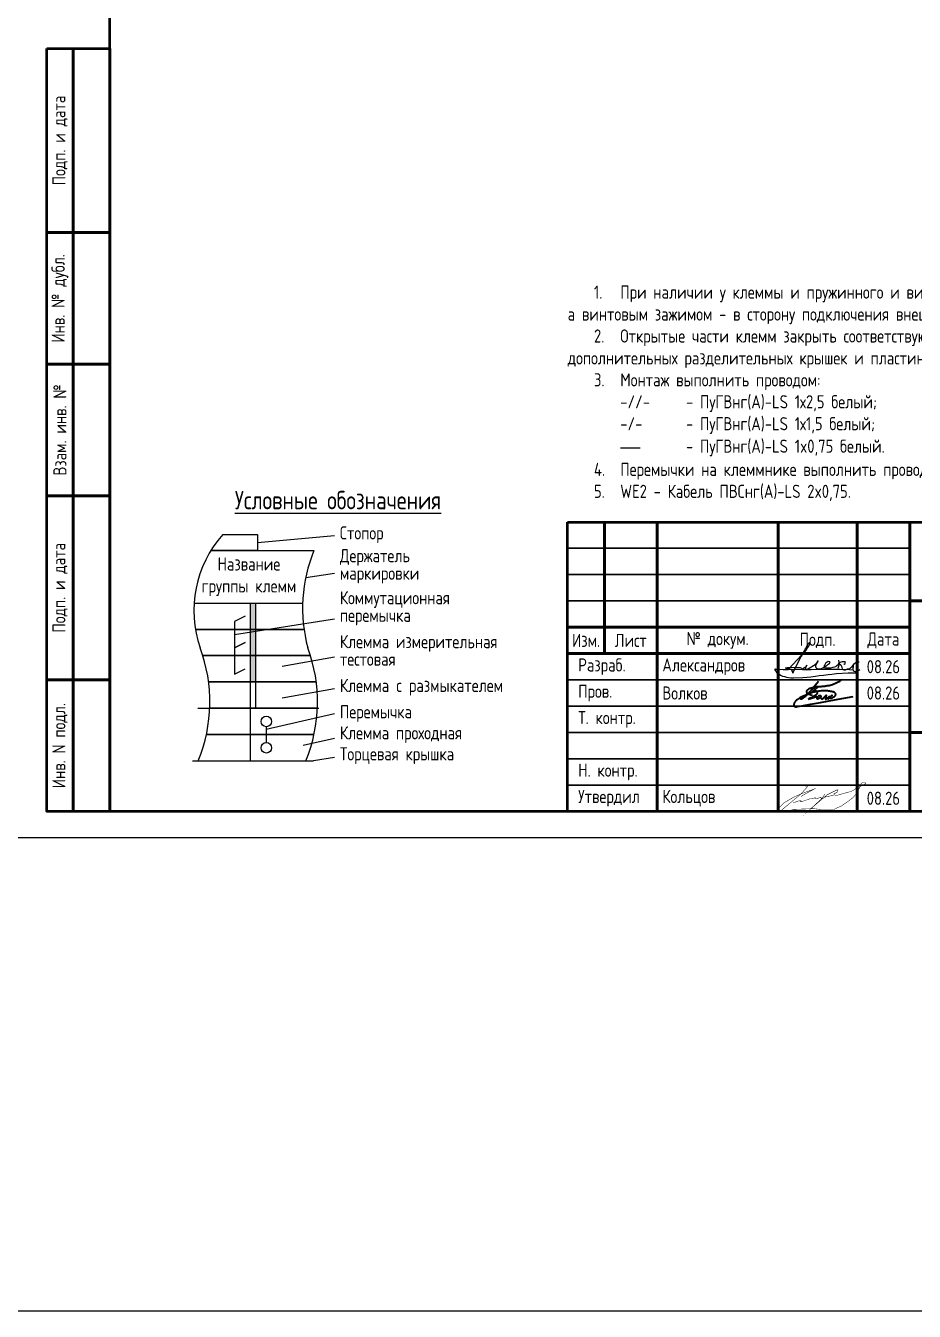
# Model space of a CAD drawing. Header units: millimetres. Extents: x -774 to 2891, y -90 to 618.
# Drawn here: x 1264 to 1432.9, y -90 to 154.3 of the extents above; entities that cross this region are included whole.
import ezdxf

# ---------------------------------------------------------------- set-up
doc = ezdxf.new("R2010")
doc.units = ezdxf.units.MM
doc.layers.add('Подписи', color=7, linetype='Continuous')
doc.styles.add('Gost_type_A', font='GOST_A.TTF')

# ---------------------------------------------------------------- blocks, each defined once
blk = doc.blocks.new('Штамп левый нижний')
at = {"lineweight": 50}
for points in [[(-12, 145), (-7, 145), (-7, 110), (-12, 110)], [(-7, 145), (0, 145), (0, 110), (-7, 110)], [(-12, 110), (-7, 110), (-7, 85), (-12, 85)], [(-7, 110), (0, 110), (0, 85), (-7, 85)], [(-12, 85), (-7, 85), (-7, 60), (-12, 60)], [(-7, 85), (0, 85), (0, 60), (-7, 60)], [(-12, 60), (-7, 60), (-7, 25), (-12, 25)], [(-7, 60), (0, 60), (0, 25), (-7, 25)], [(-12, 25), (-7, 25), (-7, 0), (-12, 0)], [(-7, 25), (0, 25), (0, 0), (-7, 0)]]:
    blk.add_lwpolyline(points, close=True, dxfattribs=at)
at = {"char_height": 2.5, "attachment_point": 5, "rotation": 90, "style": 'Gost_type_A'}
for s, insert, width in [('Подп. и дата', (-9.5, 127.5), 35), ('Инв. № дубл.', (-9.5, 97.5), 25), ('Взам. инв. №', (-9.5, 72.5), 25), ('Подп. и дата', (-9.5, 42.5), 35), ('Инв. N подл.', (-9.5, 12.5), 25)]:
    blk.add_mtext(s, dxfattribs=dict(at, insert=insert, width=width))
blk = doc.blocks.new('Штамп большой нижний')
at = {"lineweight": 50}
for points in [[(-185, 55), (-178, 55), (-178, 35), (-185, 35)], [(-178, 55), (-168, 55), (-168, 35), (-178, 35)], [(-168, 55), (-145, 55), (-145, 35), (-168, 35)], [(-145, 55), (-130, 55), (-130, 35), (-145, 35)], [(-130, 55), (-120, 55), (-120, 35), (-130, 35)], [(-120, 55), (0, 55), (0, 40), (-120, 40)], [(-120, 40), (-50, 40), (-50, 15), (-120, 15)], [(-185, 35), (-178, 35), (-178, 30), (-185, 30)], [(-178, 35), (-168, 35), (-168, 30), (-178, 30)], [(-168, 35), (-145, 35), (-145, 30), (-168, 30)], [(-145, 35), (-130, 35), (-130, 30), (-145, 30)], [(-130, 35), (-120, 35), (-120, 30), (-130, 30)], [(-185, 30), (-168, 30), (-168, 0), (-185, 0)], [(-168, 30), (-145, 30), (-145, 0), (-168, 0)], [(-145, 30), (-130, 30), (-130, 0), (-145, 0)], [(-130, 30), (-120, 30), (-120, 0), (-130, 0)], [(-120, 15), (-50, 15), (-50, 0), (-120, 0)]]:
    blk.add_lwpolyline(points, close=True, dxfattribs=at)
for points in [[(-185, 55), (-178, 55), (-178, 50), (-185, 50)], [(-178, 55), (-168, 55), (-168, 50), (-178, 50)], [(-168, 55), (-145, 55), (-145, 50), (-168, 50)], [(-145, 55), (-130, 55), (-130, 50), (-145, 50)], [(-130, 55), (-120, 55), (-120, 50), (-130, 50)], [(-185, 50), (-178, 50), (-178, 45), (-185, 45)], [(-178, 50), (-168, 50), (-168, 45), (-178, 45)], [(-168, 50), (-145, 50), (-145, 45), (-168, 45)], [(-145, 50), (-130, 50), (-130, 45), (-145, 45)], [(-130, 50), (-120, 50), (-120, 45), (-130, 45)], [(-185, 45), (-178, 45), (-178, 40), (-185, 40)], [(-178, 45), (-168, 45), (-168, 40), (-178, 40)], [(-168, 45), (-145, 45), (-145, 40), (-168, 40)], [(-145, 45), (-130, 45), (-130, 40), (-145, 40)], [(-130, 45), (-120, 45), (-120, 40), (-130, 40)], [(-185, 40), (-178, 40), (-178, 35), (-185, 35)], [(-178, 40), (-168, 40), (-168, 35), (-178, 35)], [(-168, 40), (-145, 40), (-145, 35), (-168, 35)], [(-145, 40), (-130, 40), (-130, 35), (-145, 35)], [(-130, 40), (-120, 40), (-120, 35), (-130, 35)], [(-185, 30), (-168, 30), (-168, 25), (-185, 25)], [(-168, 30), (-145, 30), (-145, 25), (-168, 25)], [(-145, 30), (-130, 30), (-130, 25), (-145, 25)], [(-130, 30), (-120, 30), (-120, 25), (-130, 25)], [(-185, 25), (-168, 25), (-168, 20), (-185, 20)], [(-168, 25), (-145, 25), (-145, 20), (-168, 20)], [(-145, 25), (-130, 25), (-130, 20), (-145, 20)], [(-130, 25), (-120, 25), (-120, 20), (-130, 20)], [(-185, 20), (-168, 20), (-168, 15), (-185, 15)], [(-168, 20), (-145, 20), (-145, 15), (-168, 15)], [(-145, 20), (-130, 20), (-130, 15), (-145, 15)], [(-130, 20), (-120, 20), (-120, 15), (-130, 15)], [(-185, 15), (-168, 15), (-168, 10), (-185, 10)], [(-168, 15), (-145, 15), (-145, 10), (-168, 10)], [(-145, 15), (-130, 15), (-130, 10), (-145, 10)], [(-130, 15), (-120, 15), (-120, 10), (-130, 10)], [(-185, 10), (-168, 10), (-168, 5), (-185, 5)], [(-168, 10), (-145, 10), (-145, 5), (-168, 5)], [(-145, 10), (-130, 10), (-130, 5), (-145, 5)], [(-130, 10), (-120, 10), (-120, 5), (-130, 5)], [(-185, 5), (-168, 5), (-168, 0), (-185, 0)], [(-168, 5), (-145, 5), (-145, 0), (-168, 0)], [(-145, 5), (-130, 5), (-130, 0), (-145, 0)], [(-130, 5), (-120, 5), (-120, 0), (-130, 0)]]:
    blk.add_lwpolyline(points, close=True)
at = {"char_height": 2.5, "style": 'Gost_type_A'}
for s, insert, width, attachment_point in [('Изм.', (-181.5, 32.5), 7, 5), ('Лист', (-173, 32.5), 10, 5), ('№ докум.', (-156.5, 32.5), 23, 5), ('Подп.', (-137.5, 32.5), 15, 5), ('Дата', (-125, 32.5), 10, 5), ('\\pxl0.8;Разраб.', (-185, 27.5), 17, 4), ('\\pxl0.8;Пров.', (-185, 22.5), 17, 4), ('\\pxl0.8;Т. контр.', (-185, 17.5), 17, 4), ('\\pxl0.8;Н. контр.', (-185, 7.5), 17, 4), ('\\pxl0.8;Утвердил', (-185, 2.5), 17, 4)]:
    blk.add_mtext(s, dxfattribs=dict(at, insert=insert, width=width, attachment_point=attachment_point))
blk = doc.blocks.new('Сотрудник 7_1')
at = {"lineweight": 35}
for points in [[(4.39, 2), (4.09, 2.07), (3.85, 2.15), (3.67, 2.21), (3.55, 2.27), (3.46, 2.33), (3.4, 2.39), (3.37, 2.44), (3.35, 2.5), (3.33, 2.55), (3.32, 2.61), (3.31, 2.66), (3.31, 2.72), (3.31, 2.77), (3.32, 2.83), (3.34, 2.89), (3.36, 2.94), (3.39, 2.99), (3.43, 3.05), (3.48, 3.1), (3.54, 3.15), (3.6, 3.2), (3.67, 3.24), (3.74, 3.29), (3.82, 3.33), (3.91, 3.37), (4.01, 3.4), (4.11, 3.44), (4.22, 3.47), (4.34, 3.5), (4.47, 3.53), (4.62, 3.56), (4.77, 3.58), (4.93, 3.61), (5.11, 3.63), (5.29, 3.65), (5.48, 3.67), (5.67, 3.69), (5.85, 3.71), (6.04, 3.72), (6.21, 3.74), (6.38, 3.76), (6.55, 3.77), (6.71, 3.79), (6.86, 3.81), (7.02, 3.83), (7.19, 3.86), (7.36, 3.89), (7.54, 3.92), (7.74, 3.96), (7.95, 4.01), (8.19, 4.09), (8.47, 4.19), (8.78, 4.33), (9.15, 4.51), (9.57, 4.74), (10.05, 5.03)], [(6.04, 1.58), (6.05, 1.53), (6.06, 1.49), (6.06, 1.46), (6.07, 1.43), (6.09, 1.4), (6.1, 1.38), (6.12, 1.36), (6.14, 1.35), (6.16, 1.33), (6.19, 1.33), (6.22, 1.33), (6.25, 1.33), (6.28, 1.33), (6.31, 1.34), (6.34, 1.36), (6.37, 1.38), (6.4, 1.4), (6.43, 1.43), (6.46, 1.46), (6.49, 1.5), (6.52, 1.53), (6.55, 1.57), (6.58, 1.62), (6.62, 1.66), (6.65, 1.71), (6.69, 1.75), (6.73, 1.8), (6.78, 1.84), (6.82, 1.88), (6.85, 1.92), (6.89, 1.95), (6.92, 1.98), (6.95, 2.01), (6.97, 2.03), (6.98, 2.05), (7, 2.06), (7, 2.06), (7.01, 2.06), (7.01, 2.05), (7, 2.03), (7, 2), (6.99, 1.96), (6.97, 1.93), (6.96, 1.88), (6.94, 1.83), (6.93, 1.79), (6.91, 1.74), (6.9, 1.69), (6.89, 1.64), (6.88, 1.6), (6.87, 1.56), (6.86, 1.53), (6.85, 1.49), (6.84, 1.46), (6.84, 1.43), (6.84, 1.41), (6.84, 1.38), (6.84, 1.36), (6.84, 1.35), (6.84, 1.33), (6.84, 1.32), (6.85, 1.31), (6.86, 1.3), (6.86, 1.29), (6.87, 1.29), (6.88, 1.28), (6.89, 1.28), (6.9, 1.27), (6.91, 1.27), (6.92, 1.27), (6.93, 1.28), (6.95, 1.28), (6.96, 1.29), (6.97, 1.29), (6.98, 1.3), (7, 1.32), (7.03, 1.34), (7.06, 1.37), (7.1, 1.41), (7.15, 1.45), (7.21, 1.5), (7.27, 1.56), (7.34, 1.62), (7.41, 1.68), (7.48, 1.73), (7.54, 1.77), (7.58, 1.79), (7.6, 1.79), (7.61, 1.77), (7.59, 1.72), (7.57, 1.67), (7.54, 1.61), (7.5, 1.54), (7.46, 1.48), (7.43, 1.43), (7.41, 1.4), (7.4, 1.38), (7.41, 1.38), (7.42, 1.4), (7.45, 1.43), (7.49, 1.48), (7.54, 1.53), (7.6, 1.59), (7.66, 1.66), (7.73, 1.72), (7.81, 1.79), (7.88, 1.85), (7.95, 1.9), (8.01, 1.95), (8.06, 1.99), (8.09, 2.01), (8.11, 2.02), (8.1, 2.02), (8.07, 1.99), (8.03, 1.96), (7.98, 1.91), (7.92, 1.86), (7.87, 1.81), (7.81, 1.76), (7.76, 1.71), (7.73, 1.67), (7.7, 1.64), (7.68, 1.61), (7.67, 1.58), (7.67, 1.56), (7.67, 1.54), (7.68, 1.53), (7.7, 1.51), (7.71, 1.5), (7.73, 1.49), (7.75, 1.48), (7.77, 1.48), (7.8, 1.47), (7.83, 1.47), (7.87, 1.48), (7.91, 1.48), (7.96, 1.5), (8.01, 1.51), (8.07, 1.53), (8.13, 1.55), (8.19, 1.58), (8.26, 1.62), (8.33, 1.66), (8.4, 1.71), (8.48, 1.76), (8.55, 1.82), (8.63, 1.89), (8.69, 1.95), (8.75, 2.02), (8.79, 2.1), (8.82, 2.17), (8.83, 2.24), (8.81, 2.31), (8.78, 2.37), (8.72, 2.44), (8.65, 2.5), (8.56, 2.56), (8.44, 2.61), (8.31, 2.66), (8.17, 2.71), (8, 2.75), (7.83, 2.78), (7.64, 2.81), (7.44, 2.84), (7.22, 2.86), (7, 2.88), (6.77, 2.88), (6.53, 2.89), (6.29, 2.88), (6.04, 2.87), (5.79, 2.84), (5.52, 2.81), (5.25, 2.77), (4.97, 2.71), (4.68, 2.64), (4.38, 2.55), (4.06, 2.44), (3.74, 2.32), (3.42, 2.2), (3.11, 2.06), (2.8, 1.92), (2.51, 1.78), (2.25, 1.65), (2.01, 1.52), (1.8, 1.4), (1.62, 1.29), (1.47, 1.18), (1.35, 1.09), (1.24, 0.99), (1.15, 0.91), (1.08, 0.82), (1.02, 0.74), (0.97, 0.65), (0.93, 0.57), (0.89, 0.49), (0.86, 0.41), (0.84, 0.34), (0.83, 0.27), (0.82, 0.21), (0.82, 0.15), (0.83, 0.11), (0.84, 0.07), (0.85, 0.04), (0.87, 0.01), (0.89, -0.01), (0.91, -0.03), (0.94, -0.05), (0.97, -0.07), (1, -0.08), (1.03, -0.1), (1.07, -0.11), (1.1, -0.12), (1.13, -0.13), (1.17, -0.14), (1.2, -0.15), (1.24, -0.15), (1.29, -0.15), (1.47, -0.12), (1.9, -0.04), (2.7, 0.1), (3.99, 0.34), (5.91, 0.69), (8.58, 1.18), (12.12, 1.82)], [(5.51, 4.62), (4.98, 3.97), (4.54, 3.43), (4.18, 3.01), (3.9, 2.68), (3.67, 2.43), (3.49, 2.24), (3.34, 2.09), (3.21, 1.97), (3.08, 1.86), (2.97, 1.76), (2.86, 1.67), (2.76, 1.6), (2.67, 1.53), (2.59, 1.47), (2.52, 1.42), (2.45, 1.38), (2.4, 1.35), (2.35, 1.33), (2.31, 1.31), (2.28, 1.3), (2.25, 1.3), (2.23, 1.3), (2.21, 1.31), (2.2, 1.31), (2.19, 1.33), (2.18, 1.34), (2.18, 1.36), (2.18, 1.38), (2.18, 1.4), (2.19, 1.42), (2.2, 1.45), (2.22, 1.48), (2.25, 1.51), (2.28, 1.55), (2.32, 1.59), (2.36, 1.63), (2.42, 1.67), (2.49, 1.72), (2.56, 1.78), (2.65, 1.84), (2.75, 1.9), (2.87, 1.97), (2.99, 2.04), (3.12, 2.12), (3.25, 2.21), (3.39, 2.3), (3.53, 2.41), (3.67, 2.52), (3.81, 2.64), (3.94, 2.77), (4.07, 2.9), (4.2, 3.03), (4.32, 3.15), (4.44, 3.27), (4.55, 3.37), (4.65, 3.46), (4.74, 3.54), (4.82, 3.6), (4.9, 3.64), (4.97, 3.68), (5.03, 3.7), (5.08, 3.72), (5.13, 3.73), (5.17, 3.73), (5.21, 3.73), (5.24, 3.73), (5.26, 3.73), (5.28, 3.72), (5.3, 3.71), (5.31, 3.7), (5.32, 3.68), (5.33, 3.66), (5.33, 3.64), (5.32, 3.61), (5.32, 3.58), (5.3, 3.54), (5.28, 3.5), (5.25, 3.46), (5.21, 3.41), (5.16, 3.36), (5.1, 3.3), (5.03, 3.23), (4.96, 3.17), (4.88, 3.1), (4.8, 3.04), (4.72, 2.98), (4.65, 2.92), (4.59, 2.87), (4.53, 2.83), (4.49, 2.8), (4.46, 2.77), (4.43, 2.76), (4.42, 2.75), (4.42, 2.74), (4.43, 2.75), (4.45, 2.75), (4.49, 2.76), (4.53, 2.78), (4.58, 2.8), (4.64, 2.82), (4.7, 2.84), (4.76, 2.85), (4.83, 2.86), (4.89, 2.87), (4.95, 2.88), (5.01, 2.87), (5.06, 2.87), (5.11, 2.85), (5.15, 2.84), (5.19, 2.81), (5.22, 2.78), (5.25, 2.75), (5.27, 2.72), (5.29, 2.68), (5.3, 2.63), (5.3, 2.59), (5.3, 2.54), (5.29, 2.49), (5.27, 2.44), (5.26, 2.38), (5.23, 2.33), (5.2, 2.28), (5.17, 2.22), (5.12, 2.17), (5.07, 2.11), (5, 2.05), (4.92, 1.99), (4.83, 1.93), (4.73, 1.86), (4.6, 1.79), (4.47, 1.72), (4.31, 1.65), (4.15, 1.57), (3.96, 1.49), (3.76, 1.41), (3.54, 1.32)], [(3.54, 1.32), (4.17, 1.5), (4.63, 1.63), (4.96, 1.71), (5.17, 1.76), (5.28, 1.77), (5.33, 1.76), (5.34, 1.73), (5.32, 1.7), (5.3, 1.66), (5.28, 1.62), (5.27, 1.58), (5.26, 1.55), (5.25, 1.51), (5.24, 1.48), (5.24, 1.45), (5.24, 1.42), (5.24, 1.4), (5.25, 1.39), (5.26, 1.37), (5.27, 1.36), (5.29, 1.36), (5.31, 1.36), (5.33, 1.36), (5.35, 1.36), (5.39, 1.37), (5.42, 1.38), (5.46, 1.4), (5.49, 1.41), (5.54, 1.43), (5.58, 1.45), (5.62, 1.48), (5.67, 1.51), (5.72, 1.54), (5.76, 1.57), (5.81, 1.61), (5.85, 1.64), (5.89, 1.68), (5.93, 1.72), (5.96, 1.75), (5.99, 1.78), (6, 1.81), (6.02, 1.83), (6.02, 1.86), (6.01, 1.87), (6, 1.89), (5.98, 1.9), (5.95, 1.91), (5.91, 1.92), (5.87, 1.92), (5.81, 1.92), (5.75, 1.92), (5.69, 1.92), (5.63, 1.91), (5.57, 1.9), (5.51, 1.89), (5.46, 1.88)]]:
    blk.add_lwpolyline(points, dxfattribs=at)

msp = doc.modelspace()

# ---------------------------------------------------------------- hatches: boundary and pattern name
h = msp.add_hatch(color=256)
h.dxf.hatch_style = 1
h.paths.add_polyline_path([(1307.71, 44.6), (1306.71, 44.6), (1306.71, 29.6), (1307.71, 29.6)])

# ---------------------------------------------------------------- linework, layer by layer
for p, q in [((1308.07, 56.1), (1322.71, 57.42)), ((1299.21, 54.6), (1318.79, 54.6)), ((1317.22, 49.45), (1322.71, 50.29)), ((1296.19, 44.6), (1316.65, 44.6)), ((1306.71, 14.6), (1306.71, 44.6)), ((1307.71, 39.6), (1307.71, 44.6)), ((1303.71, 38.6), (1322.71, 41.6)), ((1316.91, 39.6), (1296.45, 39.6)), ((1296.45, 39.6), (1316.91, 39.6)), ((1307.71, 24.6), (1307.71, 39.6)), ((1318.13, 34.6), (1297.67, 34.6)), ((1297.67, 34.6), (1318.13, 34.6)), ((1312.71, 32.6), (1322.71, 34.37)), ((1319.22, 29.6), (1298.76, 29.6)), ((1298.76, 29.6), (1319.22, 29.6)), ((1319.22, 29.6), (1298.76, 29.6)), ((1298.76, 29.6), (1319.22, 29.6)), ((1312.71, 26.6), (1322.71, 28.37)), ((1296.71, 24.6), (1319.71, 24.6)), ((1319.43, 24.6), (1298.97, 24.6)), ((1298.97, 24.6), (1319.43, 24.6)), ((1309.71, 20.6), (1322.71, 23.6)), ((1318.79, 19.6), (1298.33, 19.6)), ((1298.33, 19.6), (1318.79, 19.6)), ((1309.74, 19.6), (1309.74, 21.1)), ((1309.74, 18.1), (1309.74, 19.6)), ((1316.71, 17.56), (1322.71, 18.94)), ((1322.71, 15.27), (1318.71, 14.6)), ((1295.71, 14.6), (1318.71, 14.6)), ((1296.78, 14.6), (1317.24, 14.6))]:
    msp.add_line(p, q)
for points in [[(-774, 618), (2891, 618), (2891, -90), (-774, -90)], [(1557, 420), (1557, 0), (1260, 0), (1260, 420)]]:
    msp.add_lwpolyline(points, close=True)
at = {"lineweight": 50}
msp.add_lwpolyline([(1552, 415), (1552, 5), (1280, 5), (1280, 415)], close=True, dxfattribs=at)
for points in [[(1301.46, 57.6), (1308.07, 57.6), (1308.07, 54.6), (1299.21, 54.6)], [(1305.71, 42.1), (1303.71, 41.1), (1303.71, 36.1), (1305.71, 37.1)], [(1305.71, 37.1), (1303.71, 36.1), (1303.71, 31.1), (1305.71, 32.1)]]:
    msp.add_lwpolyline(points)
at = {"const_width": 0.0934}
for points in [[(1412.14, 9.73), (1412.6, 9.73), (1411.36, 8.33), (1410.43, 7.55), (1408.48, 5.93), (1407.36, 5), (1407, 5), (1407, 5.22), (1407.16, 5.68), (1408.09, 6.62), (1409.96, 7.71), (1411.36, 8.33), (1413.85, 9.26), (1411.36, 7.86)], [(1409.8, 6.62), (1410.74, 6.93), (1411.2, 7.09), (1411.36, 7.09), (1411.2, 6.93), (1411.36, 6.93), (1411.67, 6.93), (1413.07, 7.4), (1413.38, 7.4), (1413.85, 7.55), (1414.16, 7.55), (1414.16, 7.4), (1414.32, 7.4), (1415.1, 7.71), (1415.25, 7.4), (1415.87, 7.71), (1417.28, 8.02), (1417.74, 8.18), (1417.9, 8.02), (1418.05, 8.02), (1420.86, 8.8), (1421.48, 9.11), (1421.79, 9.42), (1422.1, 9.58), (1422.57, 9.73), (1423.19, 10.04), (1423.5, 10.2), (1423.66, 10.35), (1423.5, 10.51), (1423.19, 10.51), (1423.04, 10.51), (1422.72, 10.2), (1422.57, 9.73), (1421.95, 8.49), (1421.32, 7.71), (1420.55, 7.09), (1418.99, 6), (1417.9, 5.53), (1417.59, 5.37), (1415.1, 5.37), (1413.69, 5.53), (1409.49, 5.37)], [(1415.87, 8.33), (1415.72, 8.02), (1415.25, 7.4), (1413.23, 5.53), (1416.34, 8.18), (1418.21, 9.11), (1418.37, 9.11), (1418.21, 8.8), (1418.21, 8.64), (1417.59, 8.33)]]:
    msp.add_lwpolyline(points, dxfattribs=at)
for centre in [(1309.74, 22.1), (1309.74, 17.1)]:
    msp.add_circle(centre, 1)
for centre, radius, start, end in [((1317.55, 43.2), 21.6, 138.181, 199.2333), ((1345.64, 43.61), 29.02, 157.7321, 195.0211), ((1269.46, 25.83), 29.54, 337.6521, 20.3143), ((1289.92, 25.83), 29.54, 337.6521, 20.3143)]:
    msp.add_arc(centre, radius, start, end)
at = {"layer": 'Подписи', "linetype": 'ByBlock'}
for p, q in [((1412.61, 36.72), (1412.53, 36.56)), ((1412.78, 36.9), (1412.61, 36.72)), ((1412.93, 37.01), (1412.78, 36.9)), ((1412.81, 36.42), (1413.02, 36.82)), ((1413.02, 37.03), (1412.93, 37.01)), ((1413.02, 36.82), (1413.02, 37.03)), ((1408.97, 32.06), (1411.47, 34.71)), ((1411.39, 34.48), (1409.97, 31.75)), ((1411.5, 34.69), (1411.39, 34.48)), ((1411.47, 34.71), (1412.07, 35.35)), ((1411.61, 34.95), (1411.5, 34.69)), ((1411.81, 35.31), (1411.61, 34.95)), ((1411.87, 35.42), (1411.81, 35.31)), ((1411.98, 35.58), (1411.87, 35.42)), ((1412.08, 35.82), (1411.98, 35.58)), ((1412.07, 35.35), (1412.39, 35.74)), ((1412.07, 35.35), (1412.36, 35.73)), ((1412.07, 35.35), (1412.23, 35.54)), ((1412.07, 35.35), (1412.23, 35.54)), ((1412.07, 35.35), (1412.23, 35.54)), ((1412.17, 35.94), (1412.08, 35.82)), ((1412.15, 35.45), (1412.39, 35.74)), ((1412.24, 36.09), (1412.17, 35.94)), ((1412.23, 35.54), (1412.48, 35.89)), ((1412.41, 36.37), (1412.24, 36.09)), ((1412.39, 35.74), (1412.52, 35.95)), ((1412.53, 36.56), (1412.41, 36.37)), ((1412.48, 35.89), (1412.61, 36.1)), ((1412.61, 36.1), (1412.81, 36.42)), ((1406.38, 31.88), (1406.48, 31.73)), ((1406.46, 32.02), (1406.71, 32.02)), ((1406.71, 32.02), (1407.95, 31.95)), ((1407.95, 31.95), (1408.56, 31.99)), ((1408.42, 32.3), (1408.71, 32.37)), ((1408.6, 32.21), (1408.42, 32.3)), ((1408.5, 32.23), (1408.51, 32.06)), ((1408.51, 32.06), (1408.62, 31.99)), ((1409.13, 32.06), (1408.6, 32.21)), ((1408.62, 31.99), (1408.92, 31.97)), ((1408.71, 32.37), (1409.19, 32.34)), ((1408.84, 32.05), (1411.64, 31.96)), ((1408.92, 31.97), (1408.97, 32.06)), ((1409.55, 31.97), (1409.13, 32.06)), ((1409.19, 32.34), (1409.6, 32.39)), ((1409.72, 31.68), (1409.55, 31.97)), ((1409.6, 32.39), (1410.01, 32.38)), ((1410.01, 32.38), (1410.67, 32.32)), ((1410.67, 32.32), (1411.24, 32.32)), ((1411.27, 32.28), (1411.21, 32.32)), ((1411.35, 32.23), (1411.27, 32.28)), ((1411.52, 32.16), (1411.35, 32.23)), ((1411.63, 32.11), (1411.52, 32.16)), ((1411.64, 32.1), (1411.81, 32.06)), ((1411.64, 31.96), (1413.3, 31.96)), ((1411.81, 32.06), (1412.03, 32.34)), ((1412.03, 32.34), (1412.27, 32.48)), ((1412.2, 32.26), (1412.19, 32.16)), ((1412.19, 32.16), (1412.2, 32.01)), ((1412.45, 32.82), (1412.2, 32.26)), ((1412.2, 32.01), (1412.31, 31.9)), ((1412.27, 32.48), (1412.42, 32.72)), ((1412.31, 31.9), (1412.65, 32.08)), ((1412.42, 32.72), (1412.45, 32.82)), ((1412.65, 32.08), (1412.89, 32.2)), ((1412.89, 32.2), (1413.74, 32.72)), ((1413.3, 31.96), (1415.6, 32.05)), ((1413.74, 32.72), (1414.04, 32.93)), ((1414.04, 32.93), (1414.4, 33.3)), ((1414.36, 33.15), (1414.1, 32.75)), ((1414.1, 32.75), (1414.1, 32.56)), ((1414.1, 32.56), (1414.17, 32.37)), ((1414.17, 32.37), (1414.26, 32.21)), ((1414.26, 32.21), (1414.45, 32.12)), ((1414.61, 33.6), (1414.36, 33.15)), ((1414.4, 33.3), (1414.61, 33.6)), ((1414.45, 32.12), (1415.22, 32.17)), ((1415.22, 32.17), (1415.5, 32.3)), ((1415.5, 32.3), (1415.79, 32.45)), ((1415.6, 32.05), (1418.7, 32.05)), ((1415.76, 32.67), (1415.73, 32.48)), ((1415.73, 32.48), (1415.77, 32.32)), ((1415.86, 32.83), (1415.76, 32.67)), ((1415.77, 32.32), (1415.98, 32.28)), ((1415.79, 32.45), (1416.19, 32.64)), ((1415.95, 33), (1415.86, 32.83)), ((1416.08, 33.23), (1415.95, 33)), ((1415.98, 32.28), (1416.1, 32.27)), ((1416.31, 33.37), (1416.08, 33.23)), ((1416.1, 32.27), (1416.83, 32.28)), ((1416.19, 32.64), (1416.43, 32.9)), ((1416.49, 33.46), (1416.31, 33.37)), ((1416.43, 32.9), (1416.71, 33.02)), ((1416.83, 33.44), (1416.49, 33.46)), ((1416.71, 33.02), (1416.91, 33.29)), ((1416.91, 33.29), (1416.83, 33.44)), ((1416.83, 32.28), (1417.01, 32.3)), ((1417.01, 32.3), (1417.48, 32.39)), ((1417.48, 32.39), (1417.7, 32.48)), ((1417.7, 32.48), (1417.96, 32.57)), ((1417.96, 32.57), (1418.11, 32.65)), ((1418.11, 32.65), (1418.48, 32.97)), ((1418.5, 32.53), (1418.37, 32.18)), ((1418.48, 32.97), (1418.61, 33.19)), ((1418.52, 32.8), (1418.5, 32.53)), ((1418.6, 33.05), (1418.52, 32.8)), ((1418.61, 33.23), (1418.55, 33.73)), ((1418.61, 33.19), (1418.6, 33.05)), ((1418.61, 33.26), (1418.76, 33.37)), ((1418.61, 33.19), (1418.61, 33.23)), ((1418.61, 33.12), (1418.94, 32.87)), ((1418.7, 32.05), (1420.55, 31.98)), ((1418.76, 33.37), (1419.24, 33.52)), ((1418.94, 32.87), (1419.03, 32.6)), ((1419.03, 32.6), (1419.09, 32.37)), ((1419.09, 32.37), (1419.18, 32.12)), ((1419.18, 32.12), (1419.33, 31.97)), ((1419.24, 33.52), (1419.61, 33.52)), ((1419.33, 31.97), (1419.47, 31.88)), ((1419.57, 32.9), (1419.46, 32.89)), ((1419.47, 31.88), (1419.79, 31.88)), ((1419.62, 32.94), (1419.57, 32.9)), ((1419.61, 33.52), (1419.73, 33.42)), ((1419.69, 33.18), (1419.62, 32.94)), ((1419.73, 33.42), (1419.69, 33.18)), ((1419.79, 31.88), (1420.2, 32.08)), ((1420.2, 32.08), (1420.64, 32.19)), ((1420.55, 31.98), (1421.26, 31.91)), ((1420.64, 32.19), (1420.78, 32.31)), ((1420.78, 32.31), (1421.04, 32.54)), ((1421.04, 32.54), (1421.33, 32.83)), ((1421.23, 32.37), (1421.22, 32.21)), ((1421.22, 32.21), (1421.22, 32.02)), ((1421.22, 32.02), (1421.29, 31.8)), ((1421.25, 32.54), (1421.23, 32.37)), ((1421.27, 32.74), (1421.25, 32.54)), ((1421.29, 31.8), (1421.44, 31.65)), ((1421.33, 32.83), (1421.53, 33.08)), ((1421.53, 33.08), (1421.74, 33.29)), ((1421.74, 33.29), (1421.92, 33.42)), ((1421.82, 31.35), (1422.33, 31.83)), ((1421.92, 33.42), (1422.13, 33.42)), ((1421.93, 31.62), (1422.33, 31.83)), ((1422.13, 33.42), (1422.4, 33.42)), ((1422.33, 31.83), (1422.52, 31.97)), ((1406.48, 31.73), (1406.69, 31.44)), ((1406.69, 31.44), (1407, 31.2)), ((1407, 31.2), (1407.17, 31.07)), ((1407.17, 31.07), (1407.45, 30.92)), ((1407.45, 30.92), (1407.85, 30.71)), ((1407.85, 30.71), (1408.23, 30.61)), ((1408.23, 30.61), (1408.58, 30.53)), ((1408.58, 30.53), (1408.97, 30.46)), ((1408.97, 30.46), (1409.44, 30.41)), ((1409.44, 30.41), (1409.95, 30.41)), ((1409.78, 31.29), (1409.72, 31.68)), ((1409.97, 31.75), (1409.78, 31.29)), ((1409.95, 30.41), (1411.67, 30.42)), ((1411.67, 30.42), (1412.45, 30.51)), ((1412.45, 30.51), (1413.23, 30.6)), ((1413.23, 30.6), (1414.08, 30.72)), ((1414.08, 30.72), (1414.82, 30.82)), ((1414.82, 30.82), (1415.65, 30.9)), ((1415.65, 30.9), (1416.48, 31.02)), ((1416.48, 31.02), (1417.2, 31.1)), ((1417.2, 31.1), (1418.09, 31.2)), ((1418.09, 31.2), (1420.28, 31.31)), ((1420.28, 31.31), (1420.82, 31.33)), ((1420.82, 31.33), (1421.22, 31.33)), ((1421.22, 31.33), (1421.63, 31.33)), ((1421.44, 31.65), (1421.63, 31.62)), ((1421.63, 31.62), (1421.93, 31.62)), ((1421.63, 31.33), (1421.82, 31.35))]:
    msp.add_line(p, q, dxfattribs=at)
at = {"layer": 'Подписи', "linetype": 'ByBlock', "lineweight": 25}
msp.add_arc((1406.48, 31.92), 0.104, 79.793, 227.5165, dxfattribs=at)

# ---------------------------------------------------------------- block references
at = {"color": 1}
msp.add_blockref('Штамп левый нижний', (1280, 5), dxfattribs=at)
for name, p in [('Штамп большой нижний', (1552, 5)), ('Сотрудник 7_1', (1409.14, 25.04))]:
    msp.add_blockref(name, p)

# ---------------------------------------------------------------- texts
at = {"style": 'Gost_type_A'}
for s, insert, char_height, width, attachment_point in [('\\pxi2,ql,t4;1.^IПри наличии у клеммы и пружинного и винтового зажима, установить пружинным зажимом в сторону внутреннего монтажа шкафа, а винтовым зажимом - в сторону подключения внешних кабелей.\\P2.^IОткрытые части клемм закрыть соответствующими концевыми крышками. На данной схеме показаны только места установок дополнительных разделительных крышек и пластин (в зависимости от типа клемм).\\P{\\A1;3.^IМонтаж выполнить проводом:\\P\\pi0,l4,q*,t4,9;-//-^I- ПуГВнг(А)-LS 1х2,5 белый;\\P\\pi2.42857,l1.57143,ql,t1.57143,9;-/-  ^I- ПуГВнг(А)-LS 1х1,5 белый; \\P\\pi-5,l9,q*,t9;\\fArial|b0|i0|c0|p34;\\H1.08333x;―^I\\fGOST type A|b0|i0|c204|p34;\\H0.92308x;- ПуГВнг(А)-LS 1x0,75 белый.\\A0;\\fMS Shell Dlg 2|b0|i0|c204|p0;\\H0.70834x;\\P\\pi2,l0,ql,t4;\\A1;\\fGOST type A|b0|i0|c204|p34;\\H1.41176x;4.^IПеремычки на клеммнике выполнить проводом ПуГВнг(А)-LS 1х1,5 белый;\\P5.^IWE2 - Кабель ПВСнг(А)-LS 2x0,75.}', (1367, 64), 2.5, 183, 7), ('{\\LУсловные обозначения}', (1323.35, 64.16), 3.5, 75, 5), ('Название группы клемм', (1306.42, 49.6), 2.5, 20.4592, 5), ('Александров', (1385, 32.5), 2.5, 22, 4), ('08.26', (1427, 32.5), 2.5, 10, 5), ('Волков', (1385, 27.5), 2.5, 22, 4), ('08.26', (1427, 27.5), 2.5, 10, 5), ('Кольцов', (1385, 7.5), 2.5, 22, 4), ('08.26', (1427, 7.5), 2.5, 10, 5)]:
    msp.add_mtext(s, dxfattribs=dict(at, insert=insert, char_height=char_height, width=width, attachment_point=attachment_point))
at = {"char_height": 2.5, "attachment_point": 4, "line_spacing_factor": 0.8, "style": 'Gost_type_A'}
for s, insert, width in [('Стопор', (1323.71, 57.6), 44), ('Держатель\\Pмаркировки', (1323.71, 51.6), 38.7538), ('Коммутационная\\Pперемычка', (1323.71, 43.6), 44), ('Клемма измерительная\\Pтестовая', (1323.71, 35.6), 55.1103), ('Клемма c размыкателем', (1323.71, 28.6), 55.1103), ('Перемычка', (1323.71, 23.6), 49.9213), ('Клемма проходная', (1323.71, 19.6), 44), ('Торцевая крышка', (1323.71, 15.6), 44)]:
    msp.add_mtext(s, dxfattribs=dict(at, insert=insert, width=width))

doc.saveas('drawing.dxf')
